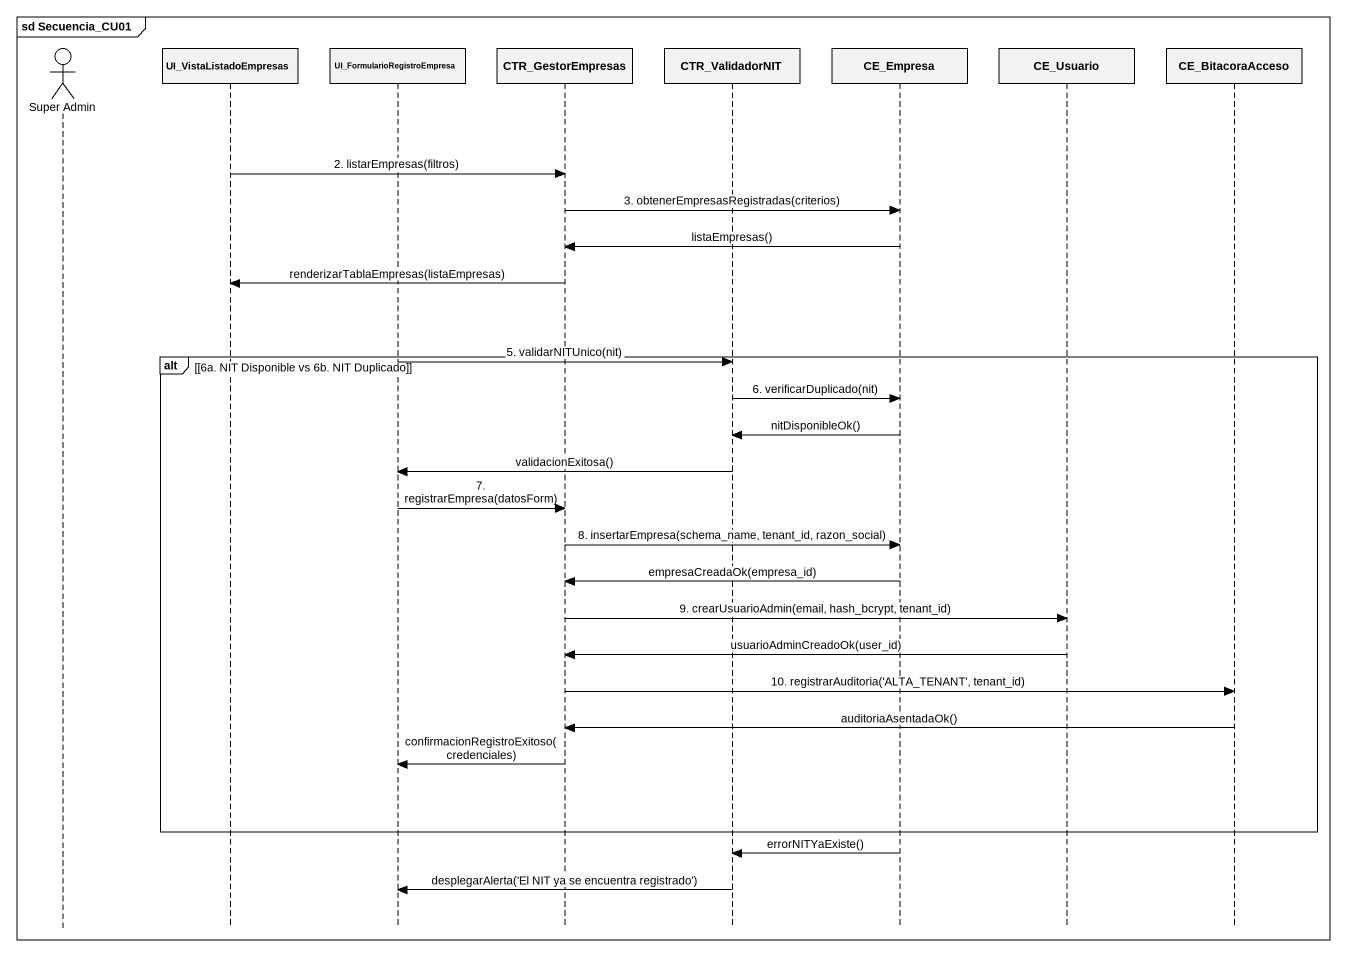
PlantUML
@startuml
mainframe sd Secuencia_CU01
hide footbox
actor "Super Admin" as Super_Admin
participant UI_VistaListadoEmpresas
participant UI_FormularioRegistroEmpresa
participant CTR_GestorEmpresas
participant CTR_ValidadorNIT
participant CE_Empresa
participant CE_Usuario
participant CE_BitacoraAcceso

UI_VistaListadoEmpresas -> CTR_GestorEmpresas : 2. listarEmpresas(filtros)
CTR_GestorEmpresas -> CE_Empresa : 3. obtenerEmpresasRegistradas(criterios)
CE_Empresa -> CTR_GestorEmpresas : listaEmpresas()
CTR_GestorEmpresas -> UI_VistaListadoEmpresas : renderizarTablaEmpresas(listaEmpresas)
alt [6a. NIT Disponible vs 6b. NIT Duplicado]
  UI_FormularioRegistroEmpresa -> CTR_ValidadorNIT : 5. validarNITUnico(nit)
  CTR_ValidadorNIT -> CE_Empresa : 6. verificarDuplicado(nit)
  CE_Empresa -> CTR_ValidadorNIT : nitDisponibleOk()
  CTR_ValidadorNIT -> UI_FormularioRegistroEmpresa : validacionExitosa()
  UI_FormularioRegistroEmpresa -> CTR_GestorEmpresas : 7. registrarEmpresa(datosForm)
  CTR_GestorEmpresas -> CE_Empresa : 8. insertarEmpresa(schema_name, tenant_id, razon_social)
  CE_Empresa -> CTR_GestorEmpresas : empresaCreadaOk(empresa_id)
  CTR_GestorEmpresas -> CE_Usuario : 9. crearUsuarioAdmin(email, hash_bcrypt, tenant_id)
  CE_Usuario -> CTR_GestorEmpresas : usuarioAdminCreadoOk(user_id)
  CTR_GestorEmpresas -> CE_BitacoraAcceso : 10. registrarAuditoria('ALTA_TENANT', tenant_id)
  CE_BitacoraAcceso -> CTR_GestorEmpresas : auditoriaAsentadaOk()
  CTR_GestorEmpresas -> UI_FormularioRegistroEmpresa : confirmacionRegistroExitoso(credenciales)
end
CE_Empresa -> CTR_ValidadorNIT : errorNITYaExiste()
CTR_ValidadorNIT -> UI_FormularioRegistroEmpresa : desplegarAlerta('El NIT ya se encuentra registrado')
@enduml
